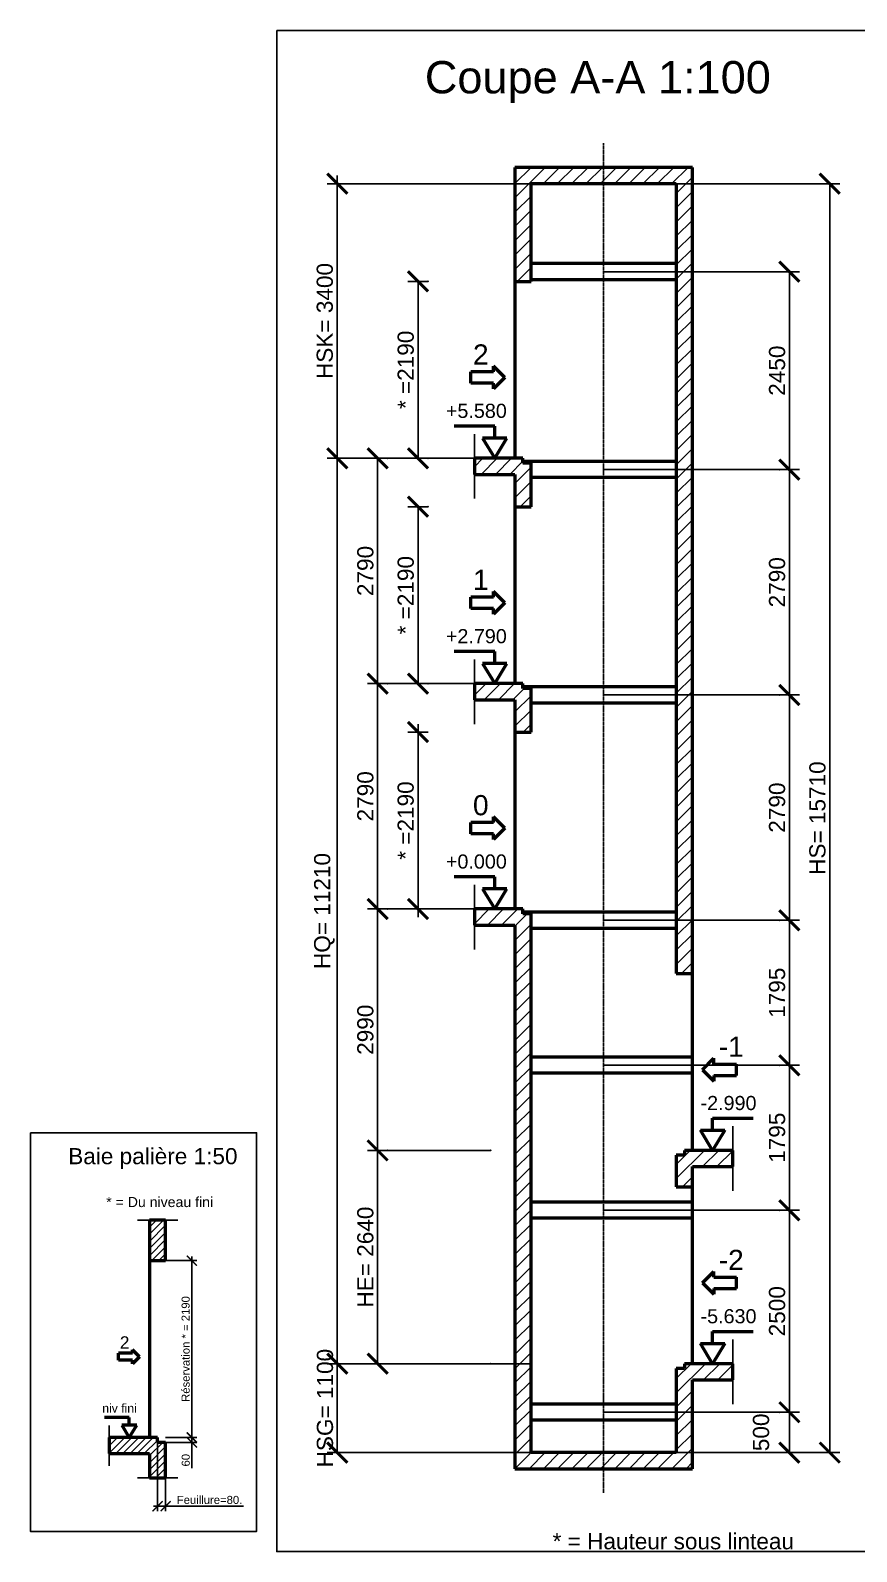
# Model space of a CAD drawing. Header units: millimetres. Extents: x -113 to 75846, y -14769 to 18394.
# Drawn here: x 17041 to 27275, y -500 to 18334 of the extents above; entities that cross this region are included whole.
import ezdxf
from ezdxf.enums import TextEntityAlignment as Align

# ---------------------------------------------------------------- set-up
doc = ezdxf.new("R2010")
doc.units = ezdxf.units.MM
doc.linetypes.add('AM_ISO08W050', pattern=[18, 12, -1.5, 3, -1.5])
for name, color, linetype, lineweight in [('AM_0', 7, 'Continuous', 50), ('AM_5', 3, 'Continuous', 25), ('LDCar-AM_0', 7, 'Continuous', 50), ('LDCar-AM_4', 3, 'Continuous', 25), ('LDCar-AM_6', 2, 'Continuous', 35), ('LDShaft-AM_0', 7, 'Continuous', 50), ('LDShaft-AM_4', 3, 'Continuous', 25), ('LDShaft-AM_5', 3, 'Continuous', 25), ('LDShaft-AM_6', 2, 'Continuous', 35), ('LDShaft-AM_7', 4, 'AM_ISO08W050', 25), ('LDShaft-AM_8', 1, 'Continuous', 25)]:
    doc.layers.add(name, color=color, linetype=linetype, lineweight=lineweight)
doc.layers.add('AM_VIEWS', color=1, linetype='Continuous', lineweight=25, plot=False)
doc.styles.add('LD', font='ARIALUNI.TTF')
doc.dimstyles.new('LIFT', dxfattribs={"dimtxt": 2.5, "dimasz": 2.5, "dimexe": 1.25, "dimexo": 0, "dimgap": 0.5, "dimtad": 1, "dimdec": 0, "dimzin": 1, "dimdsep": 46, "dimtxsty": 'LD', "dimblk": 'ARCHTICK', "dimcen": 0, "dimdle": 1, "dimclrd": 3, "dimclre": 3, "dimclrt": 4, "dimadec": 0, "dimazin": 0, "dimtp": 0.1, "dimtm": 0.1, "dimtfac": 0.71, "dimtdec": 0, "dimtix": 1, "dimtmove": 0, "dimatfit": 3, "dimfxl": 1, "dimtolj": 1, "dimarcsym": 0})

# ---------------------------------------------------------------- blocks, each defined once
blk = doc.blocks.new('LD_20150423135319_00000012')
at = {"layer": 'LDCar-AM_4'}
blk.add_line((-350, 11810), (150, 11810), dxfattribs=at)
blk = doc.blocks.new('LD_20150423135319_00000013')
at = {"layer": 'LDCar-AM_4'}
blk.add_line((150, 15000), (-350, 15000), dxfattribs=at)
blk = doc.blocks.new('LD_20150423135319_00000014')
at = {"layer": 'LDShaft-AM_0'}
for p, q in [((-20, 15000), (-200, 15000)), ((-200, 15000), (-200, 14500)), ((0, 15000), (-20, 15000)), ((0, 14500), (0, 15000)), ((-200, 14500), (-200, 12310)), ((-200, 14500), (-20, 14500)), ((-20, 14500), (0, 14500)), ((-700, 12309.9999), (-700, 12109.9999)), ((-200, 12309.9999), (-700, 12309.9999)), ((-100, 12309.9999), (-200, 12309.9999)), ((-100, 12250), (-100, 12309.9999)), ((-20, 12250), (-100, 12250)), ((0, 12250), (-20, 12250)), ((0, 11810), (0, 12250)), ((-700, 12109.9999), (-200, 12109.9999)), ((-200, 12109.9999), (-200, 11810)), ((-200, 11810), (-20, 11810)), ((-20, 11810), (0, 11810))]:
    blk.add_line(p, q, dxfattribs=at)
blk = doc.blocks.new('LD_20150423135319_00000015')
at = {"layer": 'LDShaft-AM_4'}
blk.add_line((-700, 150), (-700, -350.0001), dxfattribs=at)
blk = doc.blocks.new('LD_ENTRY_L')
for p, q in [((-422, -70), (-422, 70)), ((-141, 70), (-422, 70)), ((0, 0), (-141, 141)), ((-141, 70), (-141, 141)), ((0, 0), (-141, -141)), ((-141, -70), (-422, -70)), ((-141, -141), (-141, -70))]:
    blk.add_line(p, q)
blk = doc.blocks.new('LD_20150423135319_00000016')
at = {"layer": 'LDCar-AM_0', "xscale": 0.617, "yscale": 0.617, "zscale": 0.617}
blk.add_blockref('LD_ENTRY_L', (0, 0), dxfattribs=at)
at = {"layer": 'LDCar-AM_0', "style": 'LD'}
blk.add_text('2', height=154.25, dxfattribs=at).set_placement((-123.4, 98.72), align=Align.RIGHT)
blk = doc.blocks.new('_ArchTick')
at = {"color": 0, "linetype": 'ByBlock', "const_width": 0.15}
blk.add_lwpolyline([(-0.5, -0.5), (0.5, 0.5)], dxfattribs=at)
blk = doc.blocks.new('*D166')
at = {"layer": 'Defpoints', "color": 0, "transparency": 16777216}
for p in [(18516, 3102), (19041, 3102), (18716, 912)]:
    blk.add_point(p, dxfattribs=at)
at = {"layer": 'LDShaft-AM_5', "color": 3, "lineweight": -2, "transparency": 16777216}
for p, q in [((18516, 3102), (19103, 3102)), ((19041, 862), (19041, 3152)), ((18716, 912), (19103, 912))]:
    blk.add_line(p, q, dxfattribs=at)
at = {"layer": 'LDShaft-AM_5', "color": 3, "lineweight": -2, "transparency": 16777216, "xscale": 125, "yscale": 125, "zscale": 125}
for p, rotation in [((19041, 3102), 90), ((19041, 912), 270)]:
    blk.add_blockref('_ArchTick', p, dxfattribs=dict(at, rotation=rotation))
at = {"layer": 'LDShaft-AM_5', "color": 4, "transparency": 16777216, "insert": (18964, 2008), "char_height": 100, "attachment_point": 5, "rotation": 90, "style": 'LD'}
blk.add_mtext('\\A1;Réservation * = 2190', dxfattribs=at)
blk = doc.blocks.new('*D167')
at = {"layer": 'Defpoints', "color": 0, "transparency": 16777216}
for p in [(18661, 852), (18716, 912), (19041, 912)]:
    blk.add_point(p, dxfattribs=at)
at = {"layer": 'LDShaft-AM_5', "color": 3, "lineweight": -2, "transparency": 16777216}
for p, q in [((18661, 852), (19103, 852)), ((18716, 912), (19103, 912)), ((19041, 912), (19041, 802)), ((19041, 852), (19041, 534))]:
    blk.add_line(p, q, dxfattribs=at)
at = {"layer": 'LDShaft-AM_5', "color": 3, "lineweight": -2, "transparency": 16777216, "xscale": 125, "yscale": 125, "zscale": 125}
for p, rotation in [((19041, 912), 90), ((19041, 852), 270)]:
    blk.add_blockref('_ArchTick', p, dxfattribs=dict(at, rotation=rotation))
at = {"layer": 'LDShaft-AM_5', "color": 4, "transparency": 16777216, "insert": (18965, 631), "char_height": 100, "attachment_point": 5, "rotation": 90, "style": 'LD'}
blk.add_mtext('\\A1;60', dxfattribs=at)
blk = doc.blocks.new('_NONE')
blk = doc.blocks.new('*D169')
at = {"layer": 'AM_5', "color": 3, "lineweight": -2, "transparency": 16777216}
for p, q in [((18616, 912), (18616, 0)), ((18716, 852), (18716, 0)), ((18566, 62), (18716, 62)), ((18716, 62), (19679, 62))]:
    blk.add_line(p, q, dxfattribs=at)
at = {"layer": 'Defpoints', "color": 0, "transparency": 16777216}
for p in [(18616, 912), (18716, 852), (18716, 62)]:
    blk.add_point(p, dxfattribs=at)
at = {"layer": 'AM_5', "color": 3, "lineweight": -2, "transparency": 16777216, "xscale": 125, "yscale": 125, "zscale": 125, "rotation": 180}
blk.add_blockref('_ArchTick', (18616, 62), dxfattribs=at)
at = {"layer": 'AM_5', "color": 3, "lineweight": -2, "transparency": 16777216, "xscale": 125, "yscale": 125, "zscale": 125}
blk.add_blockref('_ArchTick', (18716, 62), dxfattribs=at)
at = {"layer": 'AM_5', "color": 4, "transparency": 16777216, "insert": (19260, 139), "char_height": 100, "attachment_point": 5, "style": 'LD'}
blk.add_mtext('\\A1;Feuillure=80.', dxfattribs=at)
blk = doc.blocks.new('LD_20150423135319_00000019')
at = {"layer": 'LDShaft-AM_8'}
for p, q in [((-200, 14826), (-26, 15000)), ((-200, 14914), (-114, 15000)), ((-200, 14738), (0, 14938)), ((-200, 14649), (0, 14849)), ((-200, 14561), (0, 14761)), ((-172, 14500), (0, 14672)), ((-84, 14500), (0, 14584)), ((-700, 12116), (-506, 12310)), ((-700, 12205), (-595, 12310)), ((-700, 12293), (-683, 12310)), ((-618, 12110), (-418, 12310)), ((-530, 12110), (-330, 12310)), ((-441, 12110), (-241, 12310)), ((-353, 12110), (-153, 12310)), ((-264, 12110), (-100, 12274)), ((-200, 12086), (-36, 12250)), ((-200, 11998), (0, 12198)), ((-200, 11909), (0, 12109)), ((-200, 11821), (0, 12021)), ((-122, 11810), (0, 11932)), ((-34, 11810), (0, 11844))]:
    blk.add_line(p, q, dxfattribs=at)
blk = doc.blocks.new('LD_20150423135319_0000001E')
at = {"layer": 'LDShaft-AM_0'}
for p, q in [((-20, 15910), (-200, 15910)), ((-200, 15910), (-200, 14500)), ((0, 15910), (-20, 15910)), ((1800, 15910), (0, 15910)), ((1820, 15910), (1800, 15910)), ((2000, 15910), (1820, 15910)), ((2000, 5930), (2000, 15910)), ((0, 15710), (1800, 15710)), ((0, 14500), (0, 15710)), ((1800, 15710), (1800, 5930)), ((-200, 14500), (-200, 12310)), ((-200, 14500), (-20, 14500)), ((-20, 14500), (0, 14500)), ((-700, 12309.9999), (-700, 12109.9999)), ((-200, 12309.9999), (-700, 12309.9999)), ((-100, 12309.9999), (-200, 12309.9999)), ((-100, 12250), (-100, 12309.9999)), ((-20, 12250), (-100, 12250)), ((0, 12250), (-20, 12250)), ((0, 11710), (0, 12250)), ((-700, 12109.9999), (-200, 12109.9999)), ((-200, 12109.9999), (-200, 11710)), ((-200, 11710), (-200, 9520)), ((-200, 11710), (-20, 11710)), ((-20, 11710), (0, 11710)), ((-700, 9519.9999), (-700, 9319.9999)), ((-200, 9519.9999), (-700, 9519.9999)), ((-100, 9519.9999), (-200, 9519.9999)), ((-100, 9460), (-100, 9519.9999)), ((-20, 9460), (-100, 9460)), ((0, 9460), (-20, 9460)), ((0, 8920), (0, 9460)), ((-700, 9319.9999), (-200, 9319.9999)), ((-200, 9319.9999), (-200, 8920)), ((-200, 8920), (-200, 6730)), ((-200, 8920), (-20, 8920)), ((-20, 8920), (0, 8920)), ((-700, 6729.9999), (-700, 6529.9999)), ((-200, 6729.9999), (-700, 6729.9999)), ((-100, 6729.9999), (-200, 6729.9999)), ((-100, 6670), (-100, 6729.9999)), ((-20, 6670), (-100, 6670)), ((0, 6670), (-20, 6670)), ((0, 0), (0, 6670)), ((-700, 6529.9999), (-200, 6529.9999)), ((-200, 6529.9999), (-200, -200)), ((1800, 5930), (1820, 5930)), ((1820, 5930), (2000, 5930)), ((2000, 3740), (2000, 5930)), ((1800, 3680), (1800, 3290)), ((1820, 3680), (1800, 3680)), ((1900, 3680), (1820, 3680)), ((1900, 3739.9999), (1900, 3680)), ((2000, 3739.9999), (1900, 3739.9999)), ((2500, 3739.9999), (2000, 3739.9999)), ((2500, 3539.9999), (2500, 3739.9999)), ((2000, 3539.9999), (2500, 3539.9999)), ((2000, 3290), (2000, 3539.9999)), ((1800, 3290), (1820, 3290)), ((1820, 3290), (2000, 3290)), ((2000, 1100), (2000, 3290)), ((1800, 1040), (1800, 0)), ((1820, 1040), (1800, 1040)), ((1900, 1040), (1820, 1040)), ((1900, 1099.9999), (1900, 1040)), ((2000, 1099.9999), (1900, 1099.9999)), ((2500, 1099.9999), (2000, 1099.9999)), ((2500, 899.9999), (2500, 1099.9999)), ((2000, 899.9999), (2500, 899.9999)), ((2000, 0), (2000, 899.9999)), ((1800, 0), (0, 0)), ((2000, -200), (2000, 0)), ((-200, -200), (-20, -200)), ((-20, -200), (0, -200)), ((0, -200), (2000, -200))]:
    blk.add_line(p, q, dxfattribs=at)
blk = doc.blocks.new('LD_20150423135319_0000001F')
at = {"layer": 'LDShaft-AM_7'}
blk.add_line((0, -12810), (0, 3900), dxfattribs=at)
blk = doc.blocks.new('*D179')
at = {"layer": 'LDShaft-AM_5', "color": 3, "transparency": 16777216}
for p, q in [((24142, 1226), (26567, 1226)), ((26442, 1226), (26442, 726)), ((24142, 726), (26567, 726))]:
    blk.add_line(p, q, dxfattribs=at)
for p in [(24143, 1226), (24143, 726)]:
    blk.add_point(p, dxfattribs=at)
at = {"layer": 'LDShaft-AM_5', "color": 3, "transparency": 16777216, "xscale": 250, "yscale": 250, "zscale": 250, "rotation": 90}
blk.add_blockref('_ArchTick', (26442, 726), dxfattribs=at)
at = {"layer": 'LDShaft-AM_5', "color": 4, "transparency": 16777216, "insert": (26092, 976), "char_height": 200, "attachment_point": 5, "rotation": 90, "style": 'LD'}
blk.add_mtext('500', dxfattribs=at)
blk = doc.blocks.new('*D180')
at = {"layer": 'LDShaft-AM_5', "color": 3, "transparency": 16777216}
for p, q in [((24142, 3726), (26567, 3726)), ((26442, 3726), (26442, 1226)), ((26317, 1226), (26567, 1226))]:
    blk.add_line(p, q, dxfattribs=at)
for p in [(24143, 3726), (26318, 1226)]:
    blk.add_point(p, dxfattribs=at)
at = {"layer": 'LDShaft-AM_5', "color": 3, "transparency": 16777216, "xscale": 250, "yscale": 250, "zscale": 250}
for p, rotation in [((26442, 3726), 90), ((26442, 1226), 270)]:
    blk.add_blockref('_ArchTick', p, dxfattribs=dict(at, rotation=rotation))
at = {"layer": 'LDShaft-AM_5', "color": 4, "transparency": 16777216, "insert": (26392, 2476), "char_height": 200, "attachment_point": 8, "rotation": 90, "style": 'LD'}
blk.add_mtext('2500', dxfattribs=at)
blk = doc.blocks.new('*D181')
at = {"layer": 'LDShaft-AM_5', "color": 3, "transparency": 16777216}
for p, q in [((24142, 5521), (26567, 5521)), ((26442, 5521), (26442, 3726)), ((26317, 3726), (26567, 3726))]:
    blk.add_line(p, q, dxfattribs=at)
for p in [(24143, 5521), (26318, 3726)]:
    blk.add_point(p, dxfattribs=at)
at = {"layer": 'LDShaft-AM_5', "color": 3, "transparency": 16777216, "xscale": 250, "yscale": 250, "zscale": 250}
for p, rotation in [((26442, 5521), 90), ((26442, 3726), 270)]:
    blk.add_blockref('_ArchTick', p, dxfattribs=dict(at, rotation=rotation))
at = {"layer": 'LDShaft-AM_5', "color": 4, "transparency": 16777216, "insert": (26392, 4624), "char_height": 200, "attachment_point": 8, "rotation": 90, "style": 'LD'}
blk.add_mtext('1795', dxfattribs=at)
blk = doc.blocks.new('*D182')
at = {"layer": 'LDShaft-AM_5', "color": 3, "transparency": 16777216}
for p, q in [((24142, 7316), (26567, 7316)), ((26442, 7316), (26442, 5521)), ((26317, 5521), (26567, 5521))]:
    blk.add_line(p, q, dxfattribs=at)
for p in [(24143, 7316), (26318, 5521)]:
    blk.add_point(p, dxfattribs=at)
at = {"layer": 'LDShaft-AM_5', "color": 3, "transparency": 16777216, "xscale": 250, "yscale": 250, "zscale": 250}
for p, rotation in [((26442, 7316), 90), ((26442, 5521), 270)]:
    blk.add_blockref('_ArchTick', p, dxfattribs=dict(at, rotation=rotation))
at = {"layer": 'LDShaft-AM_5', "color": 4, "transparency": 16777216, "insert": (26392, 6419), "char_height": 200, "attachment_point": 8, "rotation": 90, "style": 'LD'}
blk.add_mtext('1795', dxfattribs=at)
blk = doc.blocks.new('*D183')
at = {"layer": 'LDShaft-AM_5', "color": 3, "transparency": 16777216}
for p, q in [((24142, 10106), (26567, 10106)), ((26442, 10106), (26442, 7316)), ((26317, 7316), (26567, 7316))]:
    blk.add_line(p, q, dxfattribs=at)
for p in [(24143, 10106), (26318, 7316)]:
    blk.add_point(p, dxfattribs=at)
at = {"layer": 'LDShaft-AM_5', "color": 3, "transparency": 16777216, "xscale": 250, "yscale": 250, "zscale": 250}
for p, rotation in [((26442, 10106), 90), ((26442, 7316), 270)]:
    blk.add_blockref('_ArchTick', p, dxfattribs=dict(at, rotation=rotation))
at = {"layer": 'LDShaft-AM_5', "color": 4, "transparency": 16777216, "insert": (26392, 8711), "char_height": 200, "attachment_point": 8, "rotation": 90, "style": 'LD'}
blk.add_mtext('2790', dxfattribs=at)
blk = doc.blocks.new('*D184')
at = {"layer": 'LDShaft-AM_5', "color": 3, "transparency": 16777216}
for p, q in [((24142, 12896), (26567, 12896)), ((26442, 12896), (26442, 10106)), ((26317, 10106), (26567, 10106))]:
    blk.add_line(p, q, dxfattribs=at)
for p in [(24143, 12896), (26318, 10106)]:
    blk.add_point(p, dxfattribs=at)
at = {"layer": 'LDShaft-AM_5', "color": 3, "transparency": 16777216, "xscale": 250, "yscale": 250, "zscale": 250}
for p, rotation in [((26442, 12896), 90), ((26442, 10106), 270)]:
    blk.add_blockref('_ArchTick', p, dxfattribs=dict(at, rotation=rotation))
at = {"layer": 'LDShaft-AM_5', "color": 4, "transparency": 16777216, "insert": (26392, 11501), "char_height": 200, "attachment_point": 8, "rotation": 90, "style": 'LD'}
blk.add_mtext('2790', dxfattribs=at)
blk = doc.blocks.new('*D185')
at = {"layer": 'AM_5', "color": 3, "transparency": 16777216}
for p, q in [((24142, 15346), (26567, 15346)), ((26442, 15346), (26442, 12896)), ((26317, 12896), (26567, 12896))]:
    blk.add_line(p, q, dxfattribs=at)
for p in [(24143, 15346), (26318, 12896)]:
    blk.add_point(p, dxfattribs=at)
at = {"layer": 'AM_5', "color": 3, "transparency": 16777216, "xscale": 250, "yscale": 250, "zscale": 250}
for p, rotation in [((26442, 15346), 90), ((26442, 12896), 270)]:
    blk.add_blockref('_ArchTick', p, dxfattribs=dict(at, rotation=rotation))
at = {"layer": 'AM_5', "color": 4, "transparency": 16777216, "insert": (26392, 14121), "char_height": 200, "attachment_point": 8, "rotation": 90, "style": 'LD'}
blk.add_mtext('2450', dxfattribs=at)
blk = doc.blocks.new('LD_20150423135319_00000020')
at = {"layer": 'LDShaft-AM_4'}
blk.add_line((700, 300), (700, -500.0001), dxfattribs=at)
blk = doc.blocks.new('LD_ENTRY_FLOOR_R')
for p, q in [((0, 0), (-150, 250)), ((150, 250), (0, 0))]:
    blk.add_line(p, q)
at = {"layer": 'AM_0'}
for p, q in [((0, 398), (500, 398)), ((0, 250), (0, 398)), ((-150, 250), (150, 250))]:
    blk.add_line(p, q, dxfattribs=at)
blk = doc.blocks.new('LD_20150423135319_00000021')
at = {"layer": 'LDCar-AM_0'}
blk.add_blockref('LD_ENTRY_FLOOR_R', (0, 0), dxfattribs=at)
at = {"layer": 'LDCar-AM_0', "style": 'LD'}
blk.add_text('-5.630', height=175, dxfattribs=at).set_placement((-150, 500))
blk = doc.blocks.new('LD_ENTRY_R')
for p, q in [((0, 0), (141, 141)), ((0, 0), (141, -141)), ((141, 70), (141, 141)), ((141, 70), (422, 70)), ((422, -70), (422, 70)), ((141, -70), (422, -70)), ((141, -70), (141, -141))]:
    blk.add_line(p, q)
blk = doc.blocks.new('LD_20150423135319_00000022')
at = {"layer": 'LDCar-AM_0'}
blk.add_blockref('LD_ENTRY_R', (0, 0), dxfattribs=at)
at = {"layer": 'LDCar-AM_0', "style": 'LD'}
blk.add_text('-2', height=250, dxfattribs=at).set_placement((200, 160))
blk = doc.blocks.new('LD_20150423135319_00000024')
at = {"layer": 'LDShaft-AM_4'}
blk.add_line((700, 300), (700, -500.0001), dxfattribs=at)
blk = doc.blocks.new('LD_20150423135319_00000025')
at = {"layer": 'LDCar-AM_0'}
blk.add_blockref('LD_ENTRY_FLOOR_R', (0, 0), dxfattribs=at)
at = {"layer": 'LDCar-AM_0', "style": 'LD'}
blk.add_text('-2.990', height=175, dxfattribs=at).set_placement((-150, 500))
blk = doc.blocks.new('LD_20150423135319_00000026')
at = {"layer": 'LDCar-AM_0'}
blk.add_blockref('LD_ENTRY_R', (0, 0), dxfattribs=at)
at = {"layer": 'LDCar-AM_0', "style": 'LD'}
blk.add_text('-1', height=250, dxfattribs=at).set_placement((200, 160))
blk = doc.blocks.new('LD_20150423135319_00000028')
at = {"layer": 'LDShaft-AM_4'}
blk.add_line((-700, 300), (-700, -500.0001), dxfattribs=at)
blk = doc.blocks.new('LD_20150423135319_00000029')
at = {"layer": 'LDCar-AM_0'}
blk.add_blockref('LD_ENTRY_L', (0, 0), dxfattribs=at)
at = {"layer": 'LDCar-AM_0', "style": 'LD'}
blk.add_text('2', height=250, dxfattribs=at).set_placement((-200, 160), align=Align.RIGHT)
blk = doc.blocks.new('LD_ENTRY_FLOOR_L')
for p, q in [((-150, 250), (0, 0)), ((0, 0), (150, 250))]:
    blk.add_line(p, q)
at = {"layer": 'AM_0'}
for p, q in [((0, 398), (-500, 398)), ((0, 250), (0, 398)), ((150, 250), (-150, 250))]:
    blk.add_line(p, q, dxfattribs=at)
blk = doc.blocks.new('LD_20150423135319_0000002A')
at = {"layer": 'LDCar-AM_0'}
blk.add_blockref('LD_ENTRY_FLOOR_L', (0, 0), dxfattribs=at)
at = {"layer": 'LDCar-AM_0', "style": 'LD'}
blk.add_text('+5.580', height=175, dxfattribs=at).set_placement((150, 500), align=Align.RIGHT)
blk = doc.blocks.new('*D197')
at = {"layer": 'AM_5', "color": 3, "transparency": 16777216}
for p, q in [((21967, 15226), (21717, 15226)), ((21842, 15226), (21842, 13036)), ((21967, 13036), (21717, 13036))]:
    blk.add_line(p, q, dxfattribs=at)
for p in [(21966, 15226), (21966, 13036)]:
    blk.add_point(p, dxfattribs=at)
at = {"layer": 'AM_5', "color": 3, "transparency": 16777216, "xscale": 250, "yscale": 250, "zscale": 250}
for p, rotation in [((21842, 15226), 90), ((21842, 13036), 270)]:
    blk.add_blockref('_ArchTick', p, dxfattribs=dict(at, rotation=rotation))
at = {"layer": 'AM_5', "color": 4, "transparency": 16777216, "insert": (21792, 14131), "char_height": 200, "attachment_point": 8, "rotation": 90, "style": 'LD'}
blk.add_mtext('* =2190', dxfattribs=at)
blk = doc.blocks.new('LD_20150423135319_0000002C')
at = {"layer": 'LDShaft-AM_4'}
blk.add_line((-700, 300), (-700, -500.0001), dxfattribs=at)
blk = doc.blocks.new('LD_20150423135319_0000002E')
at = {"layer": 'LDCar-AM_0'}
blk.add_blockref('LD_ENTRY_FLOOR_L', (0, 0), dxfattribs=at)
at = {"layer": 'LDCar-AM_0', "style": 'LD'}
blk.add_text('+2.790', height=175, dxfattribs=at).set_placement((150, 500), align=Align.RIGHT)
blk = doc.blocks.new('LD_20150423135319_0000002F')
at = {"layer": 'LDCar-AM_0'}
blk.add_blockref('LD_ENTRY_L', (0, 0), dxfattribs=at)
at = {"layer": 'LDCar-AM_0', "style": 'LD'}
blk.add_text('1', height=250, dxfattribs=at).set_placement((-200, 160), align=Align.RIGHT)
blk = doc.blocks.new('*D203')
at = {"layer": 'AM_5', "color": 3, "transparency": 16777216}
for p, q in [((21967, 12436), (21717, 12436)), ((21842, 12436), (21842, 10246)), ((21967, 10246), (21717, 10246))]:
    blk.add_line(p, q, dxfattribs=at)
for p in [(21966, 12436), (21966, 10246)]:
    blk.add_point(p, dxfattribs=at)
at = {"layer": 'AM_5', "color": 3, "transparency": 16777216, "xscale": 250, "yscale": 250, "zscale": 250}
for p, rotation in [((21842, 12436), 90), ((21842, 10246), 270)]:
    blk.add_blockref('_ArchTick', p, dxfattribs=dict(at, rotation=rotation))
at = {"layer": 'AM_5', "color": 4, "transparency": 16777216, "insert": (21792, 11341), "char_height": 200, "attachment_point": 8, "rotation": 90, "style": 'LD'}
blk.add_mtext('* =2190', dxfattribs=at)
blk = doc.blocks.new('LD_20150423135319_00000030')
at = {"layer": 'LDShaft-AM_4'}
blk.add_line((-700, 300), (-700, -500.0001), dxfattribs=at)
blk = doc.blocks.new('*D206')
at = {"layer": 'AM_5', "color": 3, "lineweight": -2, "transparency": 16777216}
for p, q in [((21967, 9646), (21717, 9646)), ((21842, 7356), (21842, 9746)), ((23110, 7456), (21717, 7456))]:
    blk.add_line(p, q, dxfattribs=at)
at = {"layer": 'Defpoints', "color": 0, "transparency": 16777216}
for p in [(21842, 9646), (21967, 9646), (23110, 7456)]:
    blk.add_point(p, dxfattribs=at)
at = {"layer": 'AM_5', "color": 3, "lineweight": -2, "transparency": 16777216, "xscale": 250, "yscale": 250, "zscale": 250}
for p, rotation in [((21842, 9646), 90), ((21842, 7456), 270)]:
    blk.add_blockref('_ArchTick', p, dxfattribs=dict(at, rotation=rotation))
at = {"layer": 'AM_5', "color": 4, "transparency": 16777216, "insert": (21690, 8551), "char_height": 200, "attachment_point": 5, "rotation": 90, "style": 'LD'}
blk.add_mtext('\\A1;* =2190', dxfattribs=at)
blk = doc.blocks.new('LD_20150423135319_00000032')
at = {"layer": 'LDCar-AM_0'}
blk.add_blockref('LD_ENTRY_FLOOR_L', (0, 0), dxfattribs=at)
at = {"layer": 'LDCar-AM_0', "style": 'LD'}
blk.add_text('+0.000', height=175, dxfattribs=at).set_placement((150, 500), align=Align.RIGHT)
blk = doc.blocks.new('LD_20150423135319_00000033')
at = {"layer": 'LDCar-AM_0'}
blk.add_blockref('LD_ENTRY_L', (0, 0), dxfattribs=at)
at = {"layer": 'LDCar-AM_0', "style": 'LD'}
blk.add_text('0', height=250, dxfattribs=at).set_placement((-200, 160), align=Align.RIGHT)
blk = doc.blocks.new('*D209')
at = {"layer": 'LDShaft-AM_5', "color": 3, "transparency": 16777216}
for p, q in [((23242, 16436), (27067, 16436)), ((26942, 16436), (26942, 726)), ((23242, 726), (27067, 726))]:
    blk.add_line(p, q, dxfattribs=at)
for p in [(23243, 16436), (23243, 726)]:
    blk.add_point(p, dxfattribs=at)
at = {"layer": 'LDShaft-AM_5', "color": 3, "transparency": 16777216, "xscale": 250, "yscale": 250, "zscale": 250}
for p, rotation in [((26942, 16436), 90), ((26942, 726), 270)]:
    blk.add_blockref('_ArchTick', p, dxfattribs=dict(at, rotation=rotation))
at = {"layer": 'LDShaft-AM_5', "color": 4, "transparency": 16777216, "insert": (26892, 8581), "char_height": 200, "attachment_point": 8, "rotation": 90, "style": 'LD'}
blk.add_mtext('HS= 15710', dxfattribs=at)
blk = doc.blocks.new('*D210')
at = {"layer": 'Defpoints', "color": 0, "transparency": 16777216}
for p in [(20842, 16436), (23242, 16436), (23062, 13036)]:
    blk.add_point(p, dxfattribs=at)
at = {"layer": 'LDShaft-AM_5', "color": 3, "lineweight": -2, "transparency": 16777216}
for p, q in [((23242, 16436), (20717, 16436)), ((20842, 12936), (20842, 16536)), ((23062, 13036), (20717, 13036))]:
    blk.add_line(p, q, dxfattribs=at)
at = {"layer": 'LDShaft-AM_5', "color": 3, "lineweight": -2, "transparency": 16777216, "xscale": 250, "yscale": 250, "zscale": 250}
for p, rotation in [((20842, 16436), 90), ((20842, 13036), 270)]:
    blk.add_blockref('_ArchTick', p, dxfattribs=dict(at, rotation=rotation))
at = {"layer": 'LDShaft-AM_5', "color": 4, "transparency": 16777216, "insert": (20688, 14736), "char_height": 200, "attachment_point": 5, "rotation": 90, "style": 'LD'}
blk.add_mtext('\\A1;HSK= 3400', dxfattribs=at)
blk = doc.blocks.new('*D211')
at = {"layer": 'LDShaft-AM_5', "color": 3, "transparency": 16777216}
for p, q in [((23242, 1826), (20717, 1826)), ((20842, 1826), (20842, 726)), ((23242, 726), (20717, 726))]:
    blk.add_line(p, q, dxfattribs=at)
for p in [(23241, 1826), (23241, 726)]:
    blk.add_point(p, dxfattribs=at)
at = {"layer": 'LDShaft-AM_5', "color": 3, "transparency": 16777216, "xscale": 250, "yscale": 250, "zscale": 250}
for p, rotation in [((20842, 1826), 90), ((20842, 726), 270)]:
    blk.add_blockref('_ArchTick', p, dxfattribs=dict(at, rotation=rotation))
at = {"layer": 'LDShaft-AM_5', "color": 4, "transparency": 16777216, "insert": (20792, 1276), "char_height": 200, "attachment_point": 8, "rotation": 90, "style": 'LD'}
blk.add_mtext('HSG= 1100', dxfattribs=at)
blk = doc.blocks.new('*D212')
at = {"layer": 'Defpoints', "color": 0, "transparency": 16777216}
for p in [(20842, 13036), (23062, 13036), (23242, 1826)]:
    blk.add_point(p, dxfattribs=at)
at = {"layer": 'LDShaft-AM_5', "color": 3, "lineweight": -2, "transparency": 16777216}
for p, q in [((23062, 13036), (20717, 13036)), ((20842, 1726), (20842, 13136)), ((23242, 1826), (20717, 1826))]:
    blk.add_line(p, q, dxfattribs=at)
at = {"layer": 'LDShaft-AM_5', "color": 3, "lineweight": -2, "transparency": 16777216, "xscale": 250, "yscale": 250, "zscale": 250}
for p, rotation in [((20842, 13036), 90), ((20842, 1826), 270)]:
    blk.add_blockref('_ArchTick', p, dxfattribs=dict(at, rotation=rotation))
at = {"layer": 'LDShaft-AM_5', "color": 4, "transparency": 16777216, "insert": (20682, 7431), "char_height": 200, "attachment_point": 5, "rotation": 90, "style": 'LD'}
blk.add_mtext('\\A1;HQ= 11210', dxfattribs=at)
blk = doc.blocks.new('LD_20150423135319_00000035')
at = {"layer": 'LDShaft-AM_8'}
for p, q in [((-200, 15533), (177, 15910)), ((-200, 15710), (0, 15910)), ((-200, 15887), (-177, 15910)), ((154, 15710), (354, 15910)), ((330, 15710), (530, 15910)), ((507, 15710), (707, 15910)), ((684, 15710), (884, 15910)), ((861, 15710), (1061, 15910)), ((1038, 15710), (1238, 15910)), ((1214, 15710), (1414, 15910)), ((1391, 15710), (1591, 15910)), ((1568, 15710), (1768, 15910)), ((1745, 15710), (1945, 15910)), ((1800, 15589), (2000, 15789)), ((-200, 15356), (0, 15556)), ((1800, 15412), (2000, 15612)), ((-200, 15180), (0, 15380)), ((1800, 15235), (2000, 15435)), ((1800, 15058), (2000, 15258)), ((-200, 15003), (0, 15203)), ((1800, 14881), (2000, 15081)), ((-200, 14826), (0, 15026)), ((1800, 14705), (2000, 14905)), ((-200, 14649), (0, 14849)), ((1800, 14528), (2000, 14728)), ((-172, 14500), (0, 14672)), ((1800, 14351), (2000, 14551)), ((1800, 14174), (2000, 14374)), ((1800, 13998), (2000, 14198)), ((1800, 13821), (2000, 14021)), ((1800, 13644), (2000, 13844)), ((1800, 13467), (2000, 13667)), ((1800, 13290), (2000, 13490)), ((1800, 13114), (2000, 13314)), ((1800, 12937), (2000, 13137)), ((1800, 12760), (2000, 12960)), ((1800, 12583), (2000, 12783)), ((1800, 12407), (2000, 12607)), ((-700, 12205), (-595, 12310)), ((-618, 12110), (-418, 12310)), ((-441, 12110), (-241, 12310)), ((-264, 12110), (-100, 12274)), ((1800, 12230), (2000, 12430)), ((1800, 12053), (2000, 12253)), ((-200, 11998), (0, 12198)), ((1800, 11876), (2000, 12076)), ((-200, 11821), (0, 12021)), ((1800, 11699), (2000, 11899)), ((-134, 11710), (0, 11844)), ((1800, 11523), (2000, 11723)), ((1800, 11346), (2000, 11546)), ((1800, 11169), (2000, 11369)), ((1800, 10992), (2000, 11192)), ((1800, 10816), (2000, 11016)), ((1800, 10639), (2000, 10839)), ((1800, 10462), (2000, 10662)), ((1800, 10285), (2000, 10485)), ((1800, 10109), (2000, 10309)), ((1800, 9932), (2000, 10132)), ((1800, 9755), (2000, 9955)), ((1800, 9578), (2000, 9778)), ((-700, 9376), (-556, 9520)), ((-579, 9320), (-379, 9520)), ((-403, 9320), (-203, 9520)), ((-226, 9320), (-86, 9460)), ((1800, 9401), (2000, 9601)), ((1800, 9225), (2000, 9425)), ((-200, 9169), (0, 9369)), ((1800, 9048), (2000, 9248)), ((-200, 8992), (0, 9192)), ((1800, 8871), (2000, 9071)), ((-96, 8920), (0, 9016)), ((1800, 8694), (2000, 8894)), ((1800, 8518), (2000, 8718)), ((1800, 8341), (2000, 8541)), ((1800, 8164), (2000, 8364)), ((1800, 7987), (2000, 8187)), ((1800, 7810), (2000, 8010)), ((1800, 7634), (2000, 7834)), ((1800, 7457), (2000, 7657)), ((1800, 7280), (2000, 7480)), ((1800, 7103), (2000, 7303)), ((1800, 6927), (2000, 7127)), ((1800, 6750), (2000, 6950)), ((-700, 6548), (-518, 6730)), ((-700, 6725), (-695, 6730)), ((-541, 6530), (-341, 6730)), ((-364, 6530), (-164, 6730)), ((-200, 6518), (-48, 6670)), ((1800, 6573), (2000, 6773)), ((1800, 6396), (2000, 6596)), ((-200, 6341), (0, 6541)), ((1800, 6219), (2000, 6419)), ((-200, 6164), (0, 6364)), ((1800, 6043), (2000, 6243)), ((-200, 5987), (0, 6187)), ((1864, 5930), (2000, 6066)), ((-200, 5810), (0, 6010)), ((-200, 5634), (0, 5834)), ((-200, 5457), (0, 5657)), ((-200, 5280), (0, 5480)), ((-200, 5103), (0, 5303)), ((-200, 4927), (0, 5127)), ((-200, 4750), (0, 4950)), ((-200, 4573), (0, 4773)), ((-200, 4396), (0, 4596)), ((-200, 4219), (0, 4419)), ((-200, 4043), (0, 4243)), ((-200, 3866), (0, 4066)), ((-200, 3689), (0, 3889)), ((-200, 3512), (0, 3712)), ((1800, 3391), (2149, 3740)), ((1800, 3568), (1972, 3740)), ((2126, 3540), (2326, 3740)), ((2303, 3540), (2500, 3737)), ((-200, 3336), (0, 3536)), ((1876, 3290), (2000, 3414)), ((2479, 3540), (2500, 3561)), ((-200, 3159), (0, 3359)), ((-200, 2982), (0, 3182)), ((-200, 2805), (0, 3005)), ((-200, 2628), (0, 2828)), ((-200, 2452), (0, 2652)), ((-200, 2275), (0, 2475)), ((-200, 2098), (0, 2298)), ((-200, 1921), (0, 2121)), ((-200, 1745), (0, 1945)), ((-200, 1568), (0, 1768)), ((-200, 1391), (0, 1591)), ((-200, 1214), (0, 1414)), ((-200, 1037), (0, 1237)), ((-200, 861), (0, 1061)), ((1800, 739), (2161, 1100)), ((1800, 916), (1984, 1100)), ((2137, 900), (2337, 1100)), ((2314, 900), (2500, 1086)), ((-200, 684), (0, 884)), ((1800, 563), (2000, 763)), ((2491, 900), (2500, 909)), ((-200, 507), (0, 707)), ((1800, 386), (2000, 586)), ((-200, 330), (0, 530)), ((1800, 209), (2000, 409)), ((-200, 154), (0, 354)), ((1800, 32), (2000, 232)), ((-200, -23), (0, 177)), ((154, -200), (354, 0)), ((330, -200), (530, 0)), ((684, -200), (884, 0)), ((861, -200), (1061, 0)), ((1037, -200), (1237, 0)), ((1745, -200), (2000, 55)), ((-200, -200), (0, 0)), ((-200, -200), (0, 0)), ((-23, -200), (177, 0)), ((507, -200), (707, 0)), ((1214, -200), (1414, 0)), ((1391, -200), (1591, 0)), ((1568, -200), (1768, 0)), ((1921, -200), (2000, -121))]:
    blk.add_line(p, q, dxfattribs=at)
blk = doc.blocks.new('*D215')
at = {"layer": 'LDShaft-AM_5', "color": 3, "transparency": 16777216}
for p, q in [((22742, 4466), (21217, 4466)), ((21342, 4466), (21342, 1826)), ((22742, 1826), (21217, 1826))]:
    blk.add_line(p, q, dxfattribs=at)
for p in [(22741, 4466), (22741, 1826)]:
    blk.add_point(p, dxfattribs=at)
at = {"layer": 'LDShaft-AM_5', "color": 3, "transparency": 16777216, "xscale": 250, "yscale": 250, "zscale": 250}
for p, rotation in [((21342, 4466), 90), ((21342, 1826), 270)]:
    blk.add_blockref('_ArchTick', p, dxfattribs=dict(at, rotation=rotation))
at = {"layer": 'LDShaft-AM_5', "color": 4, "transparency": 16777216, "insert": (21292, 3146), "char_height": 200, "attachment_point": 8, "rotation": 90, "style": 'LD'}
blk.add_mtext('HE= 2640', dxfattribs=at)
blk = doc.blocks.new('*D216')
at = {"layer": 'LDShaft-AM_5', "color": 3, "transparency": 16777216}
for p, q in [((21467, 7456), (21217, 7456)), ((21342, 7456), (21342, 4466)), ((21467, 4466), (21217, 4466))]:
    blk.add_line(p, q, dxfattribs=at)
for p in [(21466, 7456), (21466, 4466)]:
    blk.add_point(p, dxfattribs=at)
at = {"layer": 'LDShaft-AM_5', "color": 3, "transparency": 16777216, "xscale": 250, "yscale": 250, "zscale": 250}
for p, rotation in [((21342, 7456), 90), ((21342, 4466), 270)]:
    blk.add_blockref('_ArchTick', p, dxfattribs=dict(at, rotation=rotation))
at = {"layer": 'LDShaft-AM_5', "color": 4, "transparency": 16777216, "insert": (21292, 5961), "char_height": 200, "attachment_point": 8, "rotation": 90, "style": 'LD'}
blk.add_mtext('2990', dxfattribs=at)
blk = doc.blocks.new('*D217')
at = {"layer": 'LDShaft-AM_5', "color": 3, "transparency": 16777216}
for p, q in [((21467, 10246), (21217, 10246)), ((21342, 10246), (21342, 7456)), ((22742, 7456), (21217, 7456))]:
    blk.add_line(p, q, dxfattribs=at)
for p in [(21466, 10246), (22741, 7456)]:
    blk.add_point(p, dxfattribs=at)
at = {"layer": 'LDShaft-AM_5', "color": 3, "transparency": 16777216, "xscale": 250, "yscale": 250, "zscale": 250}
for p, rotation in [((21342, 10246), 90), ((21342, 7456), 270)]:
    blk.add_blockref('_ArchTick', p, dxfattribs=dict(at, rotation=rotation))
at = {"layer": 'LDShaft-AM_5', "color": 4, "transparency": 16777216, "insert": (21292, 8851), "char_height": 200, "attachment_point": 8, "rotation": 90, "style": 'LD'}
blk.add_mtext('2790', dxfattribs=at)
blk = doc.blocks.new('*D218')
at = {"layer": 'LDShaft-AM_5', "color": 3, "transparency": 16777216}
for p, q in [((21467, 13036), (21217, 13036)), ((21342, 13036), (21342, 10246)), ((22742, 10246), (21217, 10246))]:
    blk.add_line(p, q, dxfattribs=at)
for p in [(21466, 13036), (22741, 10246)]:
    blk.add_point(p, dxfattribs=at)
at = {"layer": 'LDShaft-AM_5', "color": 3, "transparency": 16777216, "xscale": 250, "yscale": 250, "zscale": 250}
for p, rotation in [((21342, 13036), 90), ((21342, 10246), 270)]:
    blk.add_blockref('_ArchTick', p, dxfattribs=dict(at, rotation=rotation))
at = {"layer": 'LDShaft-AM_5', "color": 4, "transparency": 16777216, "insert": (21292, 11641), "char_height": 200, "attachment_point": 8, "rotation": 90, "style": 'LD'}
blk.add_mtext('2790', dxfattribs=at)

msp = doc.modelspace()

# ---------------------------------------------------------------- linework, layer by layer
at = {"layer": 'AM_0'}
for p, q in [((25041.8, 15446.2), (23241.8, 15446.2)), ((25041.8, 15246.2), (23241.8, 15246.2)), ((25041.8, 12996.2), (23141.8, 12996.2)), ((25041.8, 12796.2), (23241.8, 12796.2)), ((25041.8, 10206.2), (23141.8, 10206.2)), ((25041.8, 10006.2), (23241.8, 10006.2)), ((25041.8, 7416.2), (23141.8, 7416.2)), ((25041.8, 7216.2), (23241.8, 7216.2)), ((25241.8, 5621.2), (23241.8, 5621.2)), ((25241.8, 5421.2), (23241.8, 5421.2)), ((25241.8, 3826.2), (23241.8, 3826.2)), ((25241.8, 3626.2), (23241.8, 3626.2)), ((25041.8, 1326.2), (23241.8, 1326.2)), ((25041.8, 1126.2), (23241.8, 1126.2))]:
    msp.add_line(p, q, dxfattribs=at)
at = {"layer": 'AM_VIEWS'}
for points in [[(20091.8, 18333.5), (27566.8, 18333.5), (27566.8, -500), (20091.8, -500)], [(17040.7, 4685.5), (19841.8, 4685.5), (19841.8, -250), (17040.7, -250)]]:
    msp.add_lwpolyline(points, close=True, dxfattribs=at)

# ---------------------------------------------------------------- block references
at = {"layer": 'LDCar-AM_0', "xscale": 0.617, "yscale": 0.617, "zscale": 0.617}
msp.add_blockref('LD_ENTRY_FLOOR_L', (18265.7, 912.5), dxfattribs=at)
at = {"layer": 'LDCar-AM_6'}
for name, p in [('LD_20150423135319_00000029', (22916.8, 14036.2)), ('LD_20150423135319_0000002A', (22791.8, 13036.2)), ('LD_20150423135319_0000002F', (22916.8, 11246.2)), ('LD_20150423135319_0000002E', (22791.8, 10246.2)), ('LD_20150423135319_00000033', (22916.8, 8456.2)), ('LD_20150423135319_00000032', (22791.8, 7456.2)), ('LD_20150423135319_00000026', (25366.8, 5466.2)), ('LD_20150423135319_00000025', (25491.8, 4466.2)), ('LD_20150423135319_00000013', (18715.7, -11397.5)), ('LD_20150423135319_00000022', (25366.8, 2826.2)), ('LD_20150423135319_00000021', (25491.8, 1826.2)), ('LD_20150423135319_00000016', (18390.7, 1912.5)), ('LD_20150423135319_00000012', (18715.7, -11397.5))]:
    msp.add_blockref(name, p, dxfattribs=at)
at = {"layer": 'LDShaft-AM_6'}
for name, p in [('LD_20150423135319_0000001F', (24141.8, 13036.2)), ('LD_20150423135319_0000001E', (23241.8, 726.2)), ('LD_20150423135319_00000035', (23241.8, 726.2)), ('LD_20150423135319_00000028', (23241.8, 13036.2)), ('LD_20150423135319_0000002C', (23241.8, 10246.2)), ('LD_20150423135319_00000030', (23241.8, 7456.2)), ('LD_20150423135319_00000024', (25041.8, 4466.2)), ('LD_20150423135319_00000014', (18715.7, -11397.5)), ('LD_20150423135319_00000019', (18715.7, -11397.5)), ('LD_20150423135319_00000020', (25041.8, 1826.2)), ('LD_20150423135319_00000015', (18715.7, 912.5))]:
    msp.add_blockref(name, p, dxfattribs=at)

# ---------------------------------------------------------------- texts
at = {"layer": 'LDCar-AM_0', "style": 'LD'}
msp.add_text('niv fini', height=107.97, dxfattribs=at).set_placement((18358.2, 1221), align=Align.RIGHT)
at = {"layer": 'LDShaft-AM_0', "style": 'LD'}
for s, insert, char_height, attachment_point in [('\\fArial Unicode MS|b0|i0|u0;\\C256;Coupe A-A 1:100', (24069.7, 17433.5), 400, 8), ('\\fArial Unicode MS|b0|i0|u0;\\C256;* = Du niveau fini', (18642, 3763.6), 125, 8), ('\\fArial Unicode MS|b0|i0|u0;\\C256; * = Hauteur sous linteau', (24966, -373.2), 200, 5)]:
    msp.add_mtext(s, dxfattribs=dict(at, insert=insert, char_height=char_height, attachment_point=attachment_point))
at = {"layer": 'LDShaft-AM_0', "insert": (18557.7, 4235.5), "char_height": 200, "width": 2250, "attachment_point": 8, "style": 'LD'}
msp.add_mtext('\\fArial Unicode MS|b0|i0|u0;\\C256;Baie palière 1:50', dxfattribs=at)

# ---------------------------------------------------------------- dimensions: what is measured, and where the dimension line sits
at = {"layer": 'AM_5'}
dim = msp.add_linear_dim(base=(26441.8, 14121.2), p1=(26316.8, 12896.2), p2=(24141.8, 15346.2), angle=90, dimstyle='LIFT', override={"dimscale": 100, "dimtxt": 2, "dimtix": 1}, dxfattribs=at)
dim.commit()
dim.dimension.update_dxf_attribs({"geometry": '*D185', "text_midpoint": (26441.8, 14121.2)})
for base, p1, p2, picture, middle in [((21841.8, 14131.2), (21966.8, 13036.2), (21966.8, 15226.2), '*D197', (21841.8, 14131.2)), ((21841.8, 11341.2), (21966.8, 10246.2), (21966.8, 12436.2), '*D203', (21841.8, 11341.2)), ((21841.8, 9646.2), (23109.7, 7456.2), (21966.8, 9646.2), '*D206', (21689.6, 8551.2))]:
    dim = msp.add_linear_dim(base=base, p1=p1, p2=p2, angle=90, text='* =<>', dimstyle='LIFT', override={"dimscale": 100, "dimtxt": 2, "dimtix": 1}, dxfattribs=at)
    dim.commit()
    dim.dimension.update_dxf_attribs({"geometry": picture, "text_midpoint": middle})
dim = msp.add_linear_dim(base=(18715.7, 62.5), p1=(18615.7, 912.5), p2=(18715.7, 852.5), text='Feuillure=80.', dimstyle='LIFT', override={"dimscale": 50, "dimtxt": 2, "dimjust": 2, "dimpost": '', "dimtix": 0}, dxfattribs=at)
dim.commit()
dim.dimension.update_dxf_attribs({"geometry": '*D169', "text_midpoint": (19259.7, 138.6)})
at = {"layer": 'LDShaft-AM_5'}
for base, p1, p2, text, picture, middle in [((20841.8, 16436.2), (23061.7, 13036.2), (23241.8, 16436.2), 'HSK= <>', '*D210', (20688.4, 14736.2)), ((26941.8, 8581.2), (23241.8, 726.2), (23241.8, 16436.2), 'HS= <>', '*D209', (26941.8, 8581.2)), ((20841.8, 13036.2), (23241.8, 1826.2), (23061.7, 13036.2), 'HQ= <>', '*D212', (20682.2, 7431.2)), ((21341.8, 3146.2), (22741.8, 1826.2), (22741.8, 4466.2), 'HE= <>', '*D215', (21341.8, 3146.2)), ((20841.8, 1276.2), (23241.8, 726.2), (23241.8, 1826.2), 'HSG= <>', '*D211', (20841.8, 1276.2))]:
    dim = msp.add_linear_dim(base=base, p1=p1, p2=p2, angle=90, text=text, dimstyle='LIFT', override={"dimscale": 100, "dimtxt": 2, "dimtix": 1}, dxfattribs=at)
    dim.commit()
    dim.dimension.update_dxf_attribs({"geometry": picture, "text_midpoint": middle})
for base, p1, p2, override, picture, middle in [((21341.8, 11641.2), (22741.8, 10246.2), (21466.8, 13036.2), {"dimscale": 100, "dimtxt": 2, "dimtix": 1}, '*D218', (21341.8, 11641.2)), ((26441.8, 11501.2), (26316.8, 10106.2), (24141.8, 12896.2), {"dimscale": 100, "dimtxt": 2, "dimtix": 1}, '*D184', (26441.8, 11501.2)), ((21341.8, 8851.2), (22741.8, 7456.2), (21466.8, 10246.2), {"dimscale": 100, "dimtxt": 2, "dimtix": 1}, '*D217', (21341.8, 8851.2)), ((26441.8, 8711.2), (26316.8, 7316.2), (24141.8, 10106.2), {"dimscale": 100, "dimtxt": 2, "dimtix": 1}, '*D183', (26441.8, 8711.2)), ((21341.8, 5961.2), (21466.8, 4466.2), (21466.8, 7456.2), {"dimscale": 100, "dimtxt": 2, "dimtix": 1}, '*D216', (21341.8, 5961.2)), ((26441.8, 6418.7), (26316.8, 5521.2), (24141.8, 7316.2), {"dimscale": 100, "dimtxt": 2, "dimtix": 1}, '*D182', (26441.8, 6418.7)), ((26441.8, 4623.7), (26316.8, 3726.2), (24141.8, 5521.2), {"dimscale": 100, "dimtxt": 2, "dimtix": 1}, '*D181', (26441.8, 4623.7)), ((26441.8, 2476.2), (26316.8, 1226.2), (24141.8, 3726.2), {"dimscale": 100, "dimtxt": 2, "dimtix": 1}, '*D180', (26441.8, 2476.2)), ((26441.8, 976.2), (24141.8, 726.2), (24141.8, 1226.2), {"dimscale": 100, "dimtxt": 2, "dimblk2": 'NONE', "dimtix": 1, "dimtmove": 2}, '*D179', (26091.8, 976.2))]:
    dim = msp.add_linear_dim(base=base, p1=p1, p2=p2, angle=90, dimstyle='LIFT', override=override, dxfattribs=at)
    dim.commit()
    dim.dimension.update_dxf_attribs({"geometry": picture, "text_midpoint": middle})
dim = msp.add_linear_dim(base=(19041, 3102.5), p1=(18715.7, 912.5), p2=(18515.7, 3102.5), angle=90, text='Réservation * = <>', dimstyle='LIFT', override={"dimscale": 50, "dimtxt": 2, "dimtix": 1}, dxfattribs=at)
dim.commit()
dim.dimension.update_dxf_attribs({"geometry": '*D166', "text_midpoint": (19041, 2007.5), "dimtype": 160})
dim = msp.add_linear_dim(base=(19041, 912.5), p1=(18660.7, 852.5), p2=(18715.7, 912.5), angle=90, dimstyle='LIFT', override={"dimscale": 50, "dimtxt": 2, "dimjust": 1, "dimblk2": 'NONE', "dimtix": 0}, dxfattribs=at)
dim.commit()
dim.dimension.update_dxf_attribs({"geometry": '*D167', "text_midpoint": (19041, 630.9), "dimtype": 160})

doc.saveas('drawing.dxf')
